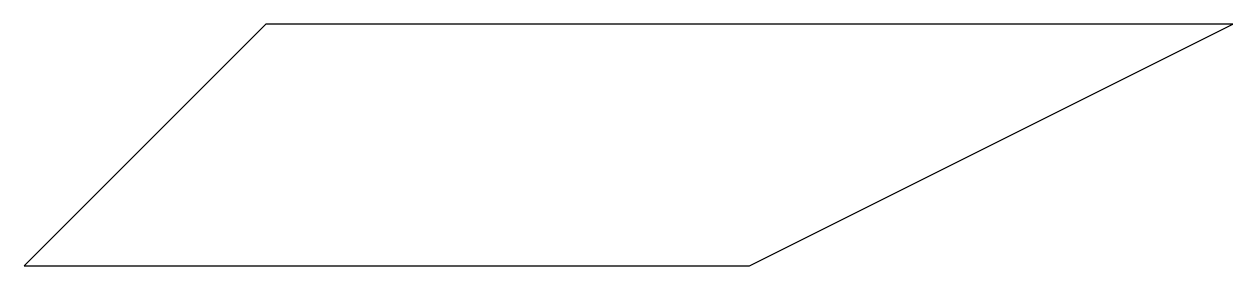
# Model space of a CAD drawing. Header units: metres. Extents: x 0 to 50000000, y 0 to 10000000.
import ezdxf

# ---------------------------------------------------------------- set-up
doc = ezdxf.new("R2010")
doc.units = ezdxf.units.M

msp = doc.modelspace()

# ---------------------------------------------------------------- linework, layer by layer
for p, q in [((10000000, 10000000), (0, 0)), ((50000000, 10000000), (10000000, 10000000)), ((30000000, 0), (50000000, 10000000)), ((0, 0), (30000000, 0)), ((0, 0), (0, 0))]:
    msp.add_line(p, q)
at = {"color": 0}
for p, q in [((10000000, 10000000), (0, 0)), ((50000000, 10000000), (10000000, 10000000)), ((30000000, 0), (50000000, 10000000)), ((0, 0), (30000000, 0)), ((0, 0), (0, 0))]:
    msp.add_line(p, q, dxfattribs=at)

doc.saveas('drawing.dxf')
